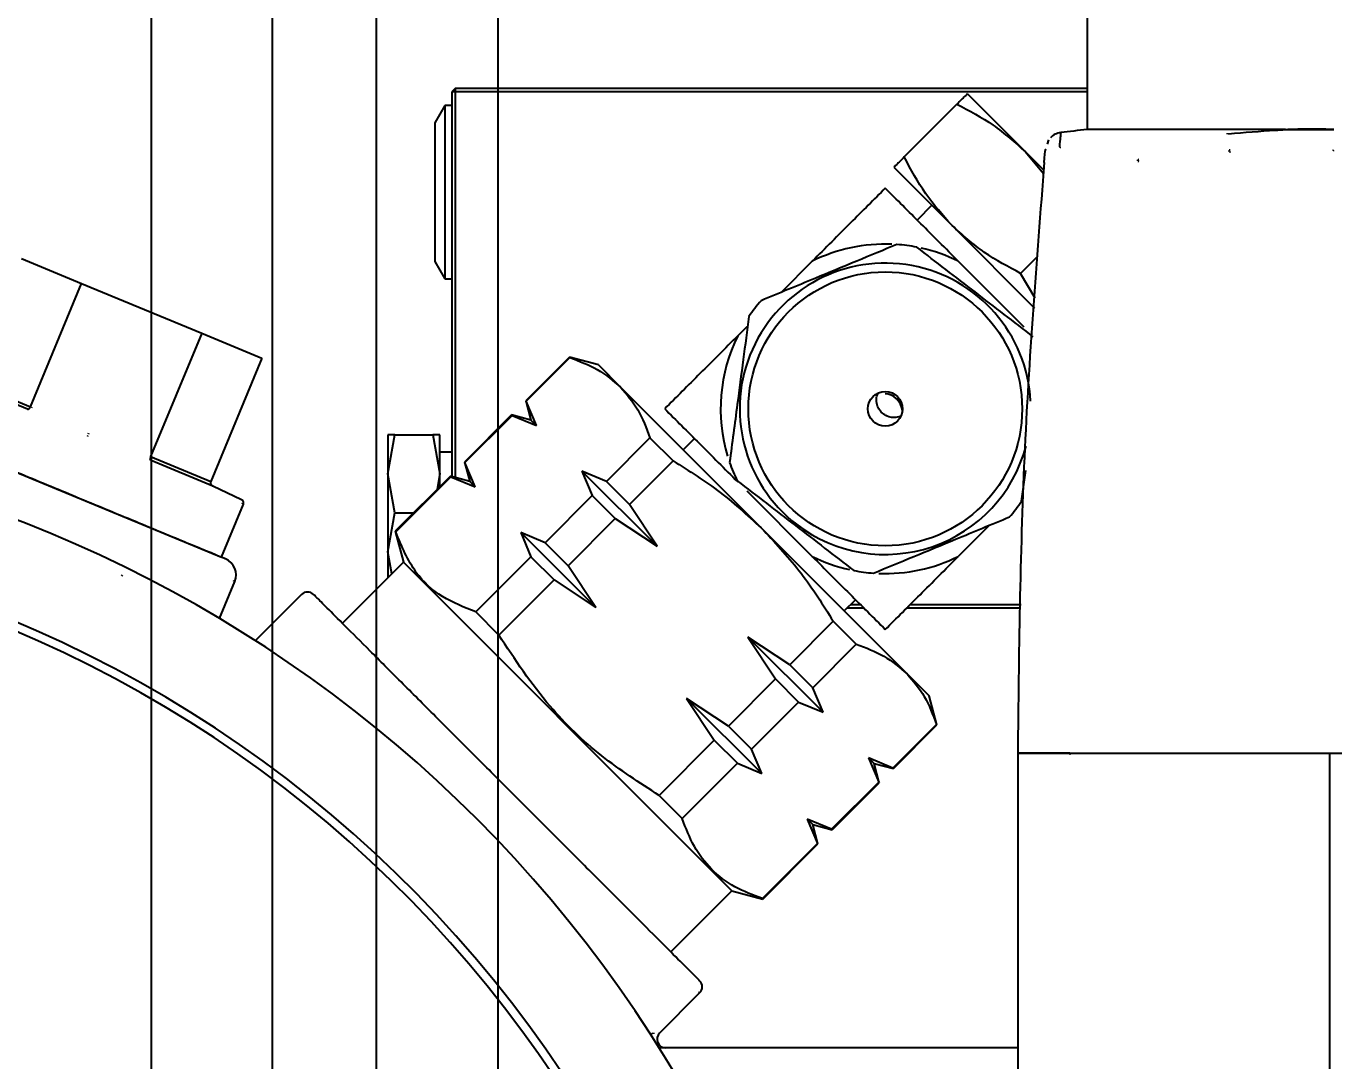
# Model space of a CAD drawing. Header units: inches. Extents: x -347369 to -260369, y 119522 to 149869.
# Drawn here: x -344600.8 to -344525.4, y 139498.4 to 139558.1 of the extents above; entities that cross this region are included whole.
import ezdxf

# ---------------------------------------------------------------- set-up
doc = ezdxf.new("R2010")
doc.units = ezdxf.units.IN
doc.header["$LTSCALE"] = 300
doc.linetypes.add('DOT2', pattern=[0.635, 0, -0.635])
doc.layers.add('INCASTELLATURA MOT', color=4, linetype='Continuous')
doc.layers.add('QUOTE', color=7, linetype='Continuous')
doc.styles.get("Standard").update_dxf_attribs({"font": 'romans.shx'})
doc.dimstyles.new('sc1a100_pollici', dxfattribs={"dimscale": 100, "dimtxt": 3, "dimasz": 3, "dimexe": 0, "dimexo": 0, "dimgap": 1, "dimtad": 1, "dimzin": 12, "dimdsep": 46, "dimtxsty": 'Standard', "dimblk": 'CLOSEDBLANK', "dimcen": 1, "dimclrd": 253, "dimclre": 253, "dimclrt": 2, "dimadec": 0, "dimazin": 3, "dimtfac": 1, "dimtmove": 0, "dimatfit": 1, "dimldrblk": 'CLOSEDBLANK', "dimfxl": 1, "dimtolj": 1, "dimtzin": 0, "dimarcsym": 0})

# ---------------------------------------------------------------- blocks, each defined once
blk = doc.blocks.new('_ClosedBlank')
at = {"color": 0, "linetype": 'ByBlock', "lineweight": -2}
for p, q in [((-1, 0.16667), (0, 0)), ((-1, 0.16667), (-1, -0.16667)), ((0, 0), (-1, -0.16667))]:
    blk.add_line(p, q, dxfattribs=at)
blk = doc.blocks.new('*D17')
at = {"layer": 'Defpoints', "color": 0, "transparency": 16777216}
for p in [(-346133.629, 139932.656), (-344588.625, 139932.656), (-345533.629, 138999.656)]:
    blk.add_point(p, dxfattribs=at)
at = {"layer": 'QUOTE', "color": 253, "lineweight": -2, "transparency": 16777216}
for p, q in [((-346133.629, 140232.656), (-346133.629, 143475.513)), ((-344588.625, 139932.656), (-346133.629, 139932.656)), ((-346133.629, 138999.656), (-346133.629, 139932.656)), ((-345533.629, 138999.656), (-346133.629, 138999.656)), ((-346133.629, 138699.656), (-346133.629, 138399.656))]:
    blk.add_line(p, q, dxfattribs=at)
at = {"layer": 'QUOTE', "color": 253, "lineweight": -2, "transparency": 16777216, "xscale": 300, "yscale": 300, "zscale": 300}
for p, rotation in [((-346133.629, 139932.656), 270), ((-346133.629, 138999.656), 90)]:
    blk.add_blockref('_ClosedBlank', p, dxfattribs=dict(at, rotation=rotation))
at = {"layer": 'QUOTE', "color": 2, "transparency": 16777216, "char_height": 300, "attachment_point": 5, "rotation": 90}
for s, insert in [('\\A1;[3\'-0 3/4"]', (-345805.058, 142004.084)), ('\\A1;933', (-346383.629, 142004.084))]:
    blk.add_mtext(s, dxfattribs=dict(at, insert=insert))
blk = doc.blocks.new('*U50')
at = {"layer": 'INCASTELLATURA MOT', "linetype": 'Continuous'}
for p, q in [((-5997.004, 420.5), (-5997.004, 658)), ((-5990.004, 658), (-5990.004, 408))]:
    blk.add_line(p, q, dxfattribs=at)
blk = doc.blocks.new('*U49')
at = {"layer": 'INCASTELLATURA MOT'}
for p, q in [((-10.005, 658), (-10.005, 412)), ((-3.005, 420.5), (-3.005, 658))]:
    blk.add_line(p, q, dxfattribs=at)
blk = doc.blocks.new('A$C2dc59534')
at = {"layer": 'INCASTELLATURA MOT', "color": 40, "linetype": 'Continuous', "lineweight": 25}
for p, q in [((303, 612), (303, 602.471)), ((266.557, 604.857), (266.357, 604.657)), ((266.357, 582.445), (266.357, 604.657)), ((266.357, 604.657), (266.557, 604.657)), ((266.557, 604.657), (266.557, 604.857)), ((266.557, 604.857), (303, 604.857)), ((266.557, 582.392), (266.557, 604.657)), ((266.557, 604.657), (303, 604.657)), ((296.095, 604.53), (299.454, 601.171)), ((265.935, 603.857), (265.357, 602.857)), ((266.357, 603.857), (265.935, 603.857)), ((265.935, 603.857), (265.935, 598.857)), ((292.452, 600.887), (295.495, 603.93)), ((265.357, 602.857), (265.357, 594.857)), ((314.458, 602.459), (314.588, 602.459)), ((300.786, 601.876), (300.699, 601.632)), ((299.454, 601.171), (300.487, 599.923)), ((299.454, 601.171), (300.46, 600.165)), ((291.852, 600.287), (295.211, 596.929)), ((265.935, 598.857), (265.935, 593.857)), ((294.044, 598.095), (293.196, 597.247)), ((295.211, 596.929), (299.969, 592.171)), ((241.507, 595.021), (244.974, 593.585)), ((265.357, 594.857), (265.935, 593.857)), ((287.144, 594.872), (285.34, 593.068)), ((295.571, 594.872), (299.35, 591.093)), ((299.17, 594.17), (300.166, 595.166)), ((300.003, 592.743), (299.17, 594.17)), ((242.03, 586.477), (244.974, 593.585)), ((244.974, 593.585), (251.909, 590.713)), ((265.935, 593.857), (266.357, 593.857)), ((283.359, 591.086), (282.843, 590.571)), ((251.909, 590.713), (248.964, 583.605)), ((251.909, 590.713), (255.376, 589.277)), ((255.376, 589.277), (252.432, 582.169)), ((273.125, 589.339), (270.611, 586.824)), ((270.638, 586.796), (273.153, 589.311)), ((274.799, 588.89), (273.125, 589.339)), ((273.125, 589.339), (273.153, 589.311)), ((274.799, 588.89), (276.077, 587.611)), ((238.563, 587.913), (242.03, 586.477)), ((241.851, 586.332), (238.282, 587.811)), ((276.077, 587.611), (284.344, 579.344)), ((270.611, 586.824), (270.909, 585.708)), ((270.611, 586.824), (270.638, 586.796)), ((271.231, 585.387), (270.638, 586.796)), ((269.794, 586.007), (267.075, 583.288)), ((267.103, 583.26), (269.822, 585.979)), ((270.909, 585.708), (269.794, 586.007)), ((269.794, 586.007), (269.822, 585.979)), ((269.822, 585.979), (271.231, 585.387)), ((270.909, 585.708), (271.231, 585.387)), ((235.033, 585.256), (253.048, 577.793)), ((262.657, 582.607), (263.059, 584.857)), ((263.059, 584.857), (262.657, 584.857)), ((262.657, 584.857), (262.657, 582.607)), ((263.059, 584.857), (265.256, 584.857)), ((265.256, 584.857), (265.657, 582.607)), ((265.657, 584.857), (265.256, 584.857)), ((265.657, 582.607), (265.657, 584.857)), ((277.777, 584.687), (275.262, 582.173)), ((277.777, 584.687), (279.109, 583.355)), ((280.349, 584.638), (279.7, 583.989)), ((248.964, 583.605), (252.432, 582.169)), ((252.558, 581.897), (248.989, 583.376)), ((266.357, 583.857), (265.657, 583.857)), ((276.594, 580.84), (279.109, 583.355)), ((263.059, 580.357), (262.657, 582.607)), ((262.657, 582.607), (262.657, 578.107)), ((265.657, 582.607), (265.497, 581.71)), ((265.657, 581.871), (265.657, 582.607)), ((267.075, 583.288), (267.374, 582.173)), ((267.075, 583.288), (267.103, 583.26)), ((267.695, 581.851), (267.103, 583.26)), ((273.853, 582.765), (278.187, 578.431)), ((275.262, 582.173), (273.853, 582.765)), ((273.853, 582.765), (274.445, 581.356)), ((299.226, 581.035), (299.461, 582.809)), ((254.216, 581.109), (252.558, 581.897)), ((266.259, 582.472), (263.077, 579.291)), ((263.105, 579.263), (266.286, 582.444)), ((267.374, 582.173), (266.259, 582.472)), ((266.259, 582.472), (266.286, 582.444)), ((266.286, 582.444), (267.695, 581.851)), ((267.374, 582.173), (267.695, 581.851)), ((275.262, 582.173), (276.594, 580.84)), ((274.445, 581.356), (271.726, 578.637)), ((274.445, 581.356), (275.777, 580.024)), ((283.365, 581.622), (287.144, 577.843)), ((253.048, 577.793), (254.315, 580.851)), ((262.657, 578.107), (263.059, 580.357)), ((263.059, 580.357), (264.144, 580.357)), ((278.187, 578.431), (276.594, 580.84)), ((273.058, 577.305), (275.777, 580.024)), ((275.777, 580.024), (278.187, 578.431)), ((297.375, 579.647), (295.571, 577.843)), ((263.077, 579.291), (263.556, 577.506)), ((263.105, 579.263), (263.077, 579.291)), ((270.317, 579.229), (274.651, 574.895)), ((271.726, 578.637), (270.317, 579.229)), ((270.317, 579.229), (270.91, 577.821)), ((284.344, 579.344), (292.611, 571.077)), ((262.885, 576.835), (262.657, 578.107)), ((262.657, 578.107), (262.657, 576.608)), ((271.726, 578.637), (273.058, 577.305)), ((263.556, 577.506), (260.02, 573.97)), ((263.556, 577.506), (281.237, 559.825)), ((270.91, 577.821), (267.729, 574.639)), ((270.91, 577.821), (272.242, 576.488)), ((274.651, 574.895), (273.058, 577.305)), ((252.94, 574.266), (253.821, 576.391)), ((269.061, 573.307), (272.242, 576.488)), ((272.242, 576.488), (274.651, 574.895)), ((257.664, 575.645), (255.007, 572.988)), ((288.989, 574.7), (289.638, 575.349)), ((289.93, 575.057), (289.347, 575.057)), ((299.192, 575.057), (292.785, 575.057)), ((269.061, 573.307), (267.729, 574.639)), ((290.13, 574.857), (289.147, 574.857)), ((299.188, 574.857), (292.585, 574.857)), ((288.355, 574.109), (285.84, 571.594)), ((288.355, 574.109), (289.687, 572.777)), ((283.431, 573.187), (285.024, 570.777)), ((285.84, 571.594), (283.431, 573.187)), ((283.431, 573.187), (287.765, 568.853)), ((287.173, 570.262), (289.687, 572.777)), ((285.84, 571.594), (287.173, 570.262)), ((285.024, 570.777), (282.305, 568.058)), ((285.024, 570.777), (286.356, 569.445)), ((292.611, 571.077), (293.89, 569.799)), ((287.765, 568.853), (287.173, 570.262)), ((294.339, 568.125), (293.89, 569.799)), ((282.305, 568.058), (279.895, 569.651)), ((279.895, 569.651), (281.488, 567.242)), ((279.895, 569.651), (284.229, 565.317)), ((283.637, 566.726), (286.356, 569.445)), ((286.356, 569.445), (287.765, 568.853)), ((282.305, 568.058), (283.637, 566.726)), ((294.311, 568.153), (291.796, 565.638)), ((291.824, 565.611), (294.339, 568.125)), ((294.311, 568.153), (294.339, 568.125)), ((281.488, 567.242), (278.307, 564.061)), ((281.488, 567.242), (282.821, 565.91)), ((284.229, 565.317), (283.637, 566.726)), ((290.387, 566.231), (290.979, 564.822)), ((291.796, 565.638), (290.387, 566.231)), ((290.387, 566.231), (290.708, 565.909)), ((299, 566.5), (299, 511.5)), ((299, 566.5), (302, 566.5)), ((302, 566.5), (309.5, 566.5)), ((309.5, 566.5), (317, 566.5)), ((317, 566.5), (317, 511.5)), ((317, 566.5), (320, 566.5)), ((279.639, 562.729), (282.821, 565.91)), ((282.821, 565.91), (284.229, 565.317)), ((291.007, 564.794), (290.708, 565.909)), ((290.708, 565.909), (291.824, 565.611)), ((291.796, 565.638), (291.824, 565.611)), ((290.979, 564.822), (288.26, 562.103)), ((288.288, 562.075), (291.007, 564.794)), ((290.979, 564.822), (291.007, 564.794)), ((278.307, 564.061), (279.639, 562.729)), ((288.26, 562.103), (286.851, 562.695)), ((286.851, 562.695), (287.444, 561.286)), ((286.851, 562.695), (287.173, 562.374)), ((287.472, 561.259), (287.173, 562.374)), ((287.173, 562.374), (288.288, 562.075)), ((288.26, 562.103), (288.288, 562.075)), ((287.444, 561.286), (284.263, 558.105)), ((284.291, 558.077), (287.472, 561.259)), ((287.444, 561.286), (287.472, 561.259)), ((281.237, 559.825), (282.506, 558.556)), ((278.97, 555.02), (282.506, 558.556)), ((282.506, 558.556), (284.291, 558.077)), ((284.291, 558.077), (284.263, 558.105)), ((278.335, 550.354), (280.645, 552.664)), ((277.933, 550.347), (277.833, 550.247)), ((299, 549.5), (278.31, 549.5))]:
    blk.add_line(p, q, dxfattribs=at)
at = {"layer": 'INCASTELLATURA MOT', "color": 40, "linetype": 'DOT2', "lineweight": 18}
for p, q in [((311.25, 601.226), (311.25, 566.5)), ((254.315, 580.851), (236.3, 588.314)), ((245.384, 584.767), (236.551, 588.426)), ((242.03, 586.477), (248.964, 583.605)), ((245.44, 584.903), (241.851, 586.332)), ((248.989, 583.376), (245.44, 584.903)), ((253.821, 576.391), (233.495, 584.81)), ((254.216, 581.109), (245.384, 584.767)), ((280.645, 552.664), (257.664, 575.645)), ((302, 566.5), (302, 511.5)), ((309.5, 511.5), (309.5, 566.5)), ((277.933, 550.347), (278.335, 550.354))]:
    blk.add_line(p, q, dxfattribs=at)
at = {"layer": 'INCASTELLATURA MOT', "color": 40, "linetype": 'Continuous', "lineweight": 25}
for radius in [7.9, 1]:
    blk.add_circle((291.357, 586.357), radius, dxfattribs=at)
for centre, radius, start, end in [((347.25, 225.056), 380, 96.68685, 96.91761), ((291.357, 586.357), 9.5, 87.73327, 116.32828), ((291.357, 586.357), 9.5, 78.97529, 85.92459), ((291.357, 586.357), 9.5, 63.67172, 77.44676), ((291.357, 586.357), 8.4, 2.97684, 232.44994), ((291.357, 586.357), 9.5, 138.97529, 145.92459), ((291.357, 586.357), 9.5, 153.67172, 196.75602), ((214, 509), 76, 233.47499, 180), ((291.357, 586.357), 8.4, 232.44994, 345.20717), ((291.357, 586.357), 9.5, 198.97529, 205.92459), ((254.13, 580.928), 0.2, 337.5, 64.56433), ((291.357, 586.357), 9.5, 318.97529, 325.92459), ((214, 509), 70.5, 270, 87.50116), ((214, 509), 70, 270, 85.62614), ((252.897, 576.774), 1, 337.5, 67.5), ((291.357, 586.357), 9.5, 243.67172, 257.44676), ((291.357, 586.357), 9.5, 267.73327, 296.32828), ((291.357, 586.357), 9.5, 258.97529, 265.92459), ((258.017, 575.291), 0.5, 45, 135), ((280.291, 553.017), 0.5, 315, 45), ((278.688, 550), 0.5, 135, 270)]:
    blk.add_arc(centre, radius, start, end, dxfattribs=at)
at = {"layer": 'INCASTELLATURA MOT', "color": 40, "linetype": 'DOT2', "lineweight": 18}
for radius in [378.886, 377.889]:
    blk.add_arc((347.25, 225.056), radius, 95.46664, 96.27129, dxfattribs=at)
at = {"layer": 'INCASTELLATURA MOT', "color": 40, "linetype": 'Continuous', "lineweight": 25}
blk.add_ellipse((291.357, 585.857), major_axis=(0, 1.371), ratio=0.766044, start_param=4.968475, end_param=6.283185, dxfattribs=at)
for points, knots in [([(296.095, 604.53), (296.065, 604.5), (296.004, 604.439), (295.666, 604.101), (295.495, 603.93)], [0, 0, 0, 0, 0.494511, 1, 1, 1, 1]), ([(295.495, 603.93), (296.208, 603.552), (297.648, 602.79), (298.848, 601.714), (299.454, 601.171)], [0, 0, 0, 0, 0.495458, 1, 1, 1, 1]), ([(301.482, 602.29), (301.37, 602.266), (301.145, 602.219), (300.971, 602.069), (300.884, 601.994)], [0, 0, 0, 0, 0.499964, 1, 1, 1, 1]), ([(301.482, 602.29), (301.482, 602.289), (301.482, 602.287), (301.481, 602.27), (301.478, 602.244), (301.475, 602.208), (301.47, 602.161), (301.465, 602.103), (301.449, 601.935), (301.426, 601.684), (301.406, 601.471)], [0, 0, 0, 0, 0.079963, 0.159851, 0.23995, 0.319797, 0.399659, 0.479865, 0.559618, 1, 1, 1, 1]), ([(314.458, 602.459), (313.793, 602.459), (311.527, 602.459), (308.236, 602.46), (305.243, 602.463), (303.345, 602.466), (303.128, 602.469), (303.02, 602.471)], [0, 0, 0, 0, 0.093498, 0.318673, 0.550379, 0.775555, 1, 1, 1, 1]), ([(311.155, 602.219), (312.08, 602.299), (313.231, 602.399), (314.257, 602.449), (314.458, 602.459)], [0, 0, 0, 0, 0.803878, 1, 1, 1, 1]), ([(317.243, 602.459), (316.937, 602.474), (316.271, 602.506), (315.257, 602.486), (314.642, 602.461), (314.588, 602.459)], [0, 0, 0, 0, 0.4365804, 0.9502928, 1, 1, 1, 1]), ([(314.588, 602.459), (315.126, 602.459), (315.985, 602.459), (316.901, 602.459), (317.243, 602.459)], [0, 0, 0, 0, 0.626229, 1, 1, 1, 1]), ([(292.452, 600.887), (292.285, 600.72), (291.946, 600.381), (291.884, 600.319), (291.852, 600.287)], [0, 0, 0, 0, 0.495458, 1, 1, 1, 1]), ([(295.211, 596.929), (294.679, 597.522), (293.602, 598.721), (292.838, 600.16), (292.452, 600.887)], [0, 0, 0, 0, 0.4945107, 1, 1, 1, 1]), ([(300.53, 600.57), (300.561, 600.907), (300.6, 601.34), (300.597, 601.305), (300.597, 601.298)], [0, 0, 0, 0, 0.778857, 1, 1, 1, 1]), ([(291.357, 599.085), (290.703, 598.431), (289.383, 597.111), (287.895, 595.623), (287.144, 594.872)], [0, 0, 0, 0, 0.495632, 1, 1, 1, 1]), ([(295.571, 594.872), (294.837, 595.606), (293.348, 597.095), (292.027, 598.416), (291.357, 599.085)], [0, 0, 0, 0, 0.4930671, 1, 1, 1, 1]), ([(299.17, 594.17), (298.457, 594.548), (297.017, 595.31), (295.817, 596.386), (295.211, 596.929)], [0, 0, 0, 0, 0.495458, 1, 1, 1, 1]), ([(292.033, 595.833), (291.265, 595.516), (289.711, 594.874), (287.046, 593.773), (285.223, 593.02), (284.19, 592.593)], [0, 0, 0, 0, 0.29744, 0.601821, 1, 1, 1, 1]), ([(283.489, 591.68), (283.379, 590.856), (283.159, 589.19), (282.78, 586.331), (282.521, 584.376), (282.374, 583.268)], [0, 0, 0, 0, 0.29744, 0.601821, 1, 1, 1, 1]), ([(282.843, 590.571), (282.109, 589.837), (280.62, 588.348), (279.299, 587.027), (278.63, 586.357)], [0, 0, 0, 0, 0.493067, 1, 1, 1, 1]), ([(273.153, 589.311), (273.704, 589.106), (274.814, 588.694), (275.654, 587.974), (276.077, 587.611)], [0, 0, 0, 0, 0.4964158, 1, 1, 1, 1]), ([(276.077, 587.611), (276.435, 587.195), (277.156, 586.356), (277.569, 585.247), (277.777, 584.687)], [0, 0, 0, 0, 0.49588, 1, 1, 1, 1]), ([(292.288, 585.952), (292.184, 585.914), (291.973, 585.836), (291.63, 585.859), (291.314, 585.987), (291.059, 586.214), (290.892, 586.51), (290.839, 586.84), (290.861, 587.101), (290.931, 587.223), (290.945, 587.248)], [0, 0, 0, 0, 0.137112, 0.275534, 0.414841, 0.55274, 0.689165, 0.826281, 0.965202, 1, 1, 1, 1]), ([(241.851, 586.332), (241.851, 586.332), (241.852, 586.332), (241.856, 586.331), (241.869, 586.329), (241.898, 586.331), (241.936, 586.35), (241.97, 586.38), (241.994, 586.41), (242.015, 586.443), (242.025, 586.466), (242.03, 586.477)], [0, 0, 0, 0, 0.009009, 0.024113, 0.073082, 0.250769, 0.499964, 0.637074, 0.766831, 0.887987, 1, 1, 1, 1]), ([(278.63, 586.357), (279.284, 585.703), (280.604, 584.383), (282.092, 582.895), (282.843, 582.144)], [0, 0, 0, 0, 0.495632, 1, 1, 1, 1]), ([(253.279, 577.698), (253.249, 577.71), (253.188, 577.736), (252.674, 577.949), (251.821, 578.302), (250.62, 578.799), (249.143, 579.411), (247.487, 580.097), (245.765, 580.81), (244.041, 581.525), (242.316, 582.239), (240.595, 582.952), (238.939, 583.638), (237.462, 584.25), (236.26, 584.747), (235.408, 585.1), (234.894, 585.313), (234.832, 585.339), (234.802, 585.351)], [0, 0, 0, 0, 0.058258, 0.120006, 0.18432, 0.25, 0.31568, 0.379994, 0.441742, 0.5, 0.558258, 0.620006, 0.68432, 0.75, 0.81568, 0.879994, 0.941742, 1, 1, 1, 1]), ([(248.964, 583.605), (248.96, 583.594), (248.951, 583.57), (248.942, 583.532), (248.939, 583.494), (248.941, 583.448), (248.954, 583.408), (248.973, 583.386), (248.985, 583.378), (248.988, 583.376), (248.989, 583.376)], [0, 0, 0, 0, 0.112027, 0.23319, 0.362943, 0.500041, 0.749238, 0.926865, 0.990965, 1, 1, 1, 1]), ([(279.109, 583.355), (280.037, 582.773), (281.908, 581.6), (283.528, 580.1), (284.344, 579.344)], [0, 0, 0, 0, 0.496416, 1, 1, 1, 1]), ([(252.432, 582.169), (252.428, 582.157), (252.419, 582.133), (252.417, 582.093), (252.423, 582.05), (252.444, 581.997), (252.482, 581.947), (252.526, 581.914), (252.55, 581.901), (252.557, 581.898), (252.558, 581.897)], [0, 0, 0, 0, 0.112027, 0.23319, 0.362943, 0.500041, 0.749238, 0.926865, 0.990965, 1, 1, 1, 1]), ([(290.682, 576.882), (291.45, 577.199), (293.004, 577.841), (295.669, 578.942), (297.492, 579.695), (298.525, 580.122)], [0, 0, 0, 0, 0.29744, 0.601821, 1, 1, 1, 1]), ([(267.729, 574.639), (267.064, 574.904), (265.719, 575.439), (264.072, 576.934), (263.449, 578.435), (263.105, 579.263)], [0, 0, 0, 0, 0.304919, 0.617036, 1, 1, 1, 1]), ([(284.344, 579.344), (285.089, 578.541), (286.59, 576.922), (287.764, 575.052), (288.355, 574.109)], [0, 0, 0, 0, 0.49588, 1, 1, 1, 1]), ([(287.144, 577.843), (287.878, 577.109), (289.367, 575.62), (290.688, 574.299), (291.357, 573.63)], [0, 0, 0, 0, 0.4930671, 1, 1, 1, 1]), ([(291.357, 573.63), (292.012, 574.284), (293.332, 575.604), (294.82, 577.092), (295.571, 577.843)], [0, 0, 0, 0, 0.495632, 1, 1, 1, 1]), ([(280.645, 553.371), (280.609, 553.407), (280.534, 553.482), (279.915, 554.101), (278.887, 555.129), (277.439, 556.577), (275.658, 558.358), (273.662, 560.354), (271.586, 562.429), (269.508, 564.508), (267.429, 566.586), (265.354, 568.662), (263.358, 570.658), (261.577, 572.439), (260.129, 573.887), (259.101, 574.915), (258.482, 575.534), (258.407, 575.609), (258.371, 575.645)], [0, 0, 0, 0, 0.058258, 0.120006, 0.18432, 0.25, 0.31568, 0.379994, 0.441742, 0.5, 0.558258, 0.620006, 0.68432, 0.75, 0.81568, 0.879994, 0.941742, 1, 1, 1, 1]), ([(278.307, 564.061), (277.178, 564.79), (274.893, 566.265), (271.676, 569.33), (269.99, 571.894), (269.061, 573.307)], [0, 0, 0, 0, 0.304919, 0.617036, 1, 1, 1, 1]), ([(289.687, 572.777), (290.238, 572.572), (291.348, 572.16), (292.188, 571.44), (292.611, 571.077)], [0, 0, 0, 0, 0.496416, 1, 1, 1, 1]), ([(292.611, 571.077), (292.969, 570.661), (293.69, 569.822), (294.103, 568.713), (294.311, 568.153)], [0, 0, 0, 0, 0.49588, 1, 1, 1, 1]), ([(302, 566.5), (301.663, 566.5), (300.99, 566.5), (300.091, 566.5), (299.412, 566.5), (299.051, 566.5), (299.015, 566.5), (299, 566.5)], [0, 0, 0, 0, 0.214439, 0.42885, 0.643904, 0.859153, 1, 1, 1, 1]), ([(284.263, 558.105), (283.716, 558.314), (282.615, 558.735), (281.293, 559.747), (280.273, 561.073), (279.852, 562.174), (279.639, 562.729)], [0, 0, 0, 0, 0.248207, 0.499999, 0.74794, 1, 1, 1, 1])]:
    blk.add_open_spline(points, degree=3, knots=knots, dxfattribs=at)
at = {"layer": 'INCASTELLATURA MOT', "color": 40, "linetype": 'DOT2', "lineweight": 18}
for points in [[(311.25, 601.226), (311.238, 601.35), (311.214, 601.598), (311.184, 601.917), (311.162, 602.15), (311.157, 602.196), (311.155, 602.219)], [(305.971, 600.683), (305.957, 600.807), (305.93, 601.055), (305.895, 601.373), (305.869, 601.606), (305.864, 601.652), (305.862, 601.675)]]:
    blk.add_open_spline(points, degree=3, dxfattribs=at)
for points, knots in [([(300.53, 600.57), (300.552, 600.684), (300.596, 600.91), (300.801, 601.192), (301.077, 601.398), (301.296, 601.447), (301.406, 601.471)], [0, 0, 0, 0, 0.254411, 0.506206, 0.754394, 1, 1, 1, 1]), ([(301.406, 601.471), (301.42, 601.453), (301.45, 601.419), (301.715, 601.393), (302.128, 601.388), (302.879, 601.413), (304.128, 601.496), (305.283, 601.615), (305.862, 601.675)], [0, 0, 0, 0, 0.125466, 0.250296, 0.375329, 0.500666, 0.750098, 1, 1, 1, 1]), ([(317.25, 601.226), (317.16, 601.304), (316.981, 601.459), (315.593, 601.526), (313.603, 601.459), (312.034, 601.304), (311.25, 601.226)], [0, 0, 0, 0, 0.250018, 0.500008, 0.749995, 1, 1, 1, 1]), ([(305.971, 600.683), (305.26, 600.643), (303.84, 600.563), (302.316, 600.511), (301.414, 600.5), (300.72, 600.509), (300.606, 600.546), (300.53, 600.57)], [0, 0, 0, 0, 0.251173, 0.501124, 0.626286, 0.751321, 1, 1, 1, 1]), ([(305.971, 600.683), (305.113, 595.009), (303.397, 583.66), (302.466, 572.22), (302, 566.5)], [0, 0, 0, 0, 0.5, 1, 1, 1, 1]), ([(147.649, 472.975), (146.604, 475.027), (144.513, 479.132), (142.071, 485.721), (140.167, 492.655), (138.918, 499.963), (138.386, 507.511), (138.622, 515.193), (139.652, 522.89), (141.48, 530.481), (144.082, 537.843), (147.41, 544.86), (151.396, 551.431), (155.953, 557.472), (160.982, 562.919), (166.35, 567.705), (172.004, 571.87), (177.924, 575.443), (184.145, 578.463), (190.718, 580.936), (197.656, 582.831), (204.963, 584.082), (212.511, 584.614), (220.192, 584.378), (227.89, 583.348), (235.481, 581.52), (242.843, 578.918), (249.86, 575.59), (256.431, 571.604), (262.471, 567.047), (267.92, 562.02), (272.699, 556.647), (276.895, 551.01), (279.199, 547.02), (280.351, 545.025)], [0, 0, 0, 0, 0.029124, 0.058249, 0.088734, 0.119994, 0.151901, 0.184313, 0.217069, 0.25, 0.282931, 0.315687, 0.348099, 0.380006, 0.411266, 0.441751, 0.470875, 0.5, 0.529123, 0.558249, 0.588734, 0.619994, 0.651901, 0.684313, 0.717069, 0.75, 0.782931, 0.815687, 0.848099, 0.880006, 0.911266, 0.941751, 0.970875, 1, 1, 1, 1]), ([(230.852, 570.373), (232.236, 569.999), (235.819, 569.031), (241.347, 566.68), (247.372, 563.444), (253.006, 559.553), (258.193, 555.089), (262.872, 550.093), (266.99, 544.626), (270.499, 538.749), (273.361, 532.531), (275.528, 526.041), (277.04, 519.359), (277.435, 514.818), (277.632, 512.547)], [0, 0, 0, 0, 0.0540737, 0.140067, 0.2260603, 0.3120536, 0.3980469, 0.4840402, 0.5700335, 0.6560268, 0.7420201, 0.8280134, 0.9140067, 1, 1, 1, 1])]:
    blk.add_open_spline(points, degree=3, knots=knots, dxfattribs=at)
at = {"layer": 'INCASTELLATURA MOT', "color": 40, "linetype": 'Continuous', "lineweight": 25}
for points in [[(300.53, 600.57), (300.084, 594.9), (299.192, 583.561), (299.064, 572.187), (299, 566.5)], [(299.901, 590.511), (298.78, 591.373), (296.538, 593.096), (294.295, 594.82), (293.174, 595.682)], [(282.813, 582.204), (283.935, 581.342), (286.177, 579.619), (288.42, 577.895), (289.541, 577.033)]]:
    blk.add_open_spline(points, degree=3, dxfattribs=at)

msp = doc.modelspace()

# ---------------------------------------------------------------- block references
msp.add_blockref('A$C2dc59534', (-344842.629, 138949.656))
at = {"layer": 'INCASTELLATURA MOT'}
for name, p in [('*U50', (-338583.625, 138999.656)), ('*U49', (-344583.625, 138999.656))]:
    msp.add_blockref(name, p, dxfattribs=at)

# ---------------------------------------------------------------- dimensions: what is measured, and where the dimension line sits
at = {"layer": 'QUOTE'}
dim = msp.add_linear_dim(base=(-346133.629, 139932.656), p1=(-345533.629, 138999.656), p2=(-344588.625, 139932.656), angle=90, dimstyle='sc1a100_pollici', override={"dimpost": '\\X'}, dxfattribs=at)
dim.commit()
dim.dimension.update_dxf_attribs({"geometry": '*D17', "text_midpoint": (-346133.629, 142004.084)})

doc.saveas('drawing.dxf')
